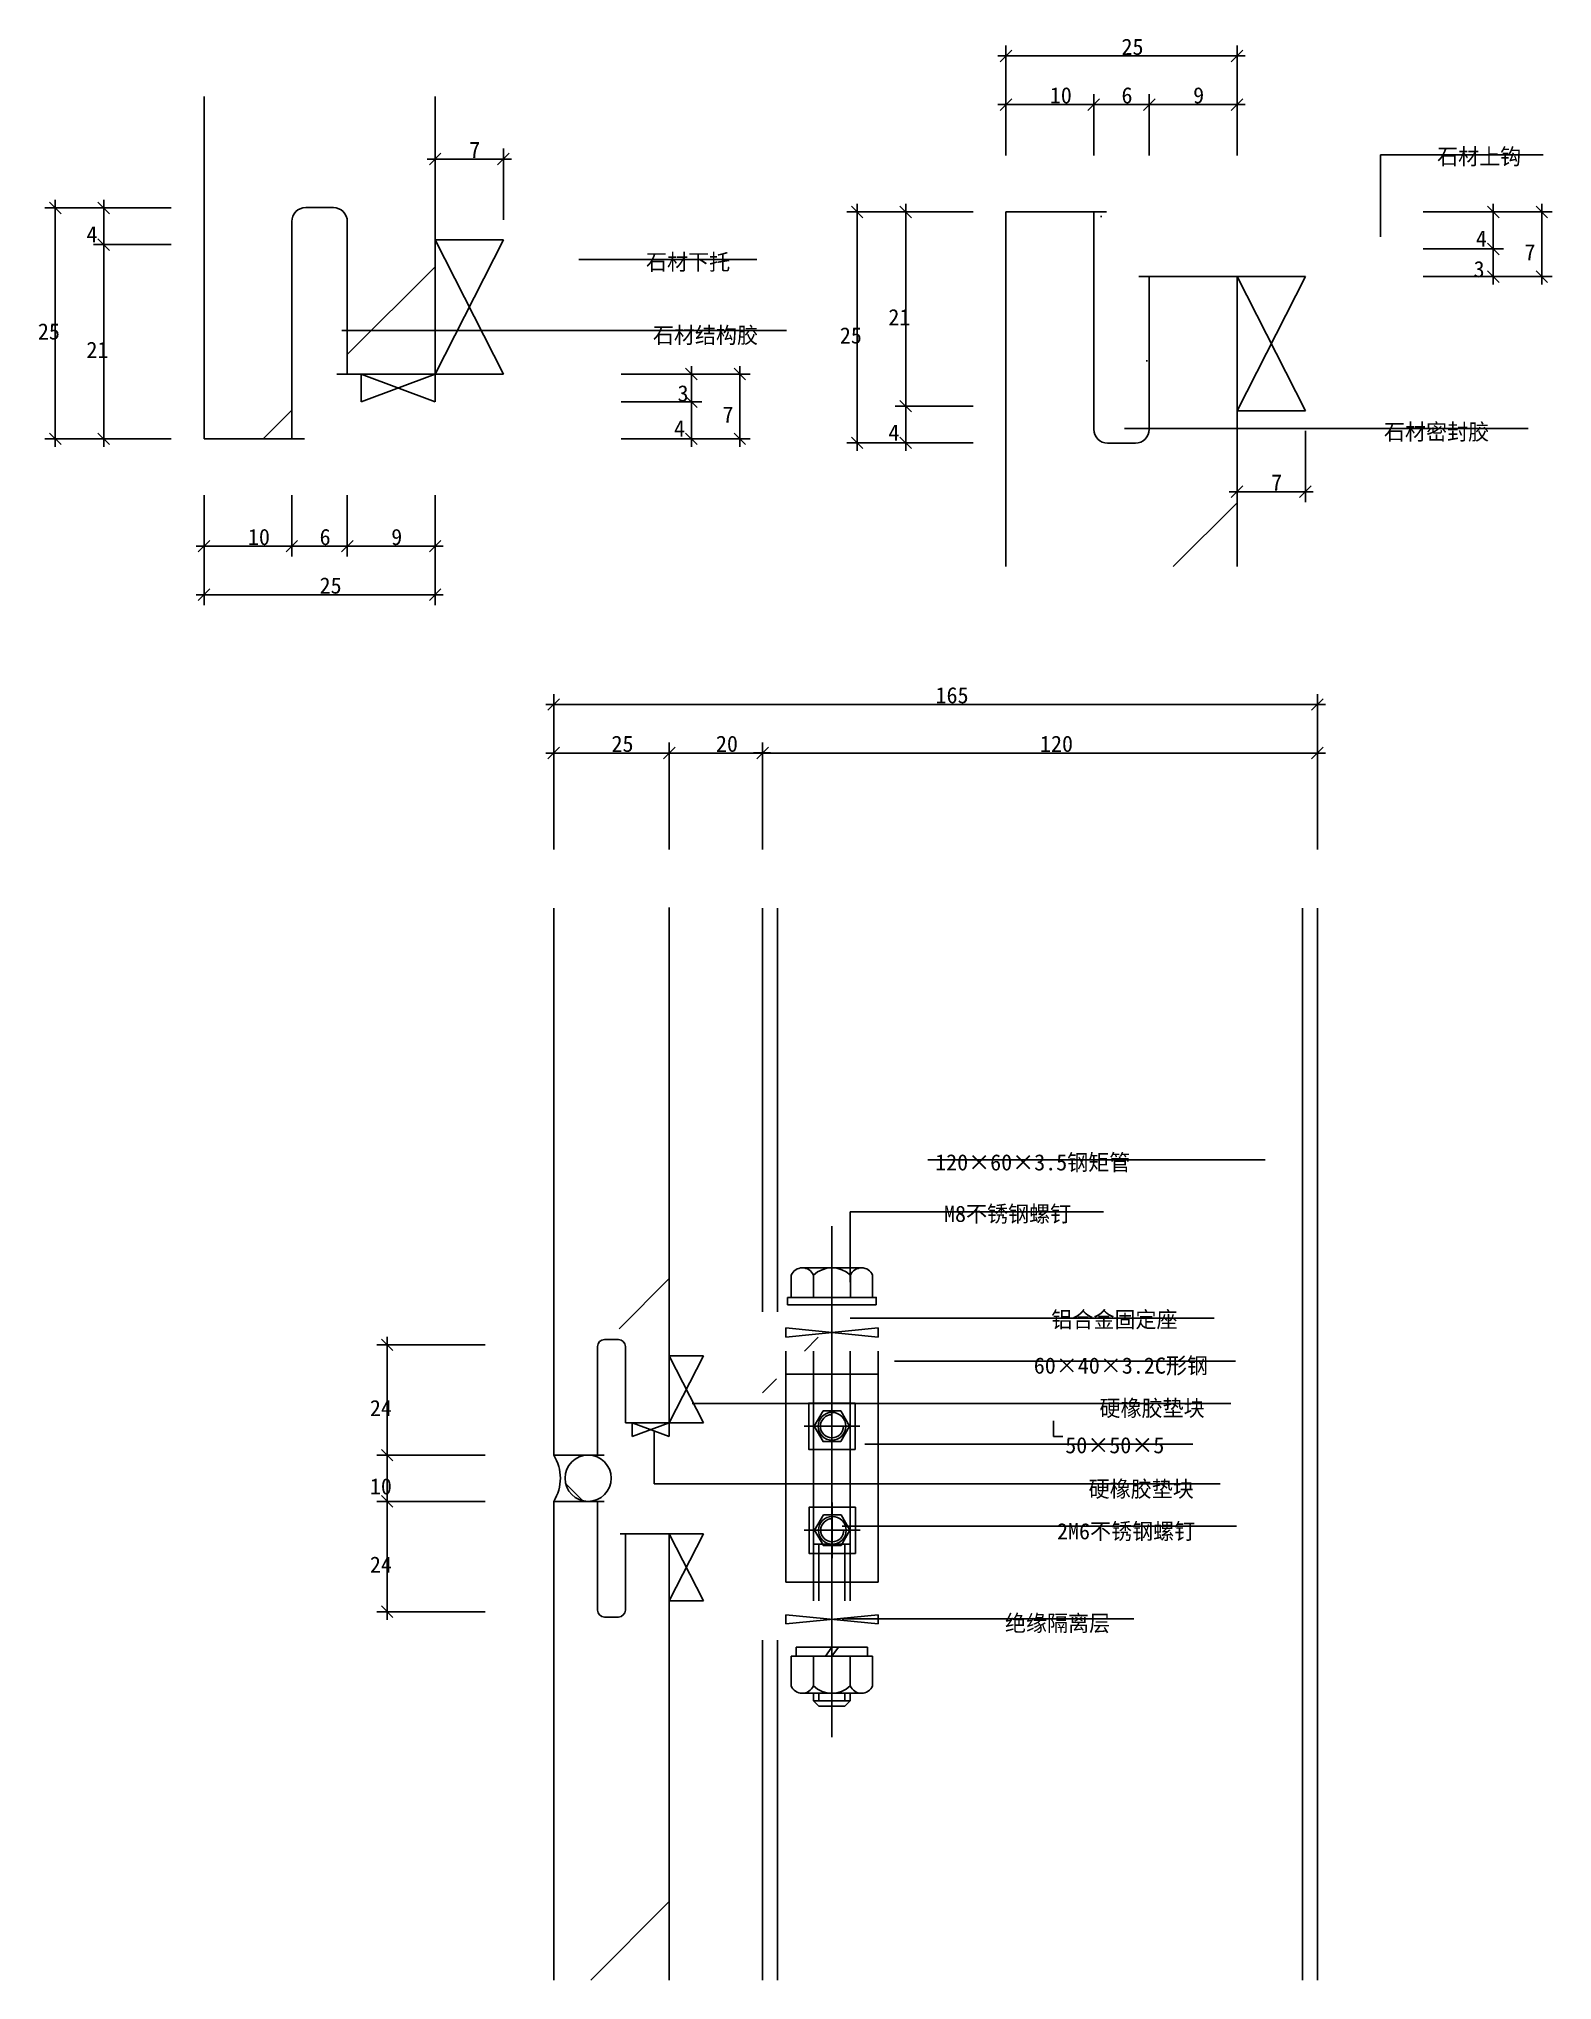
# Model space of a CAD drawing. Header units: metres. Extents: x 8496 to 8823, y 3496 to 3916.
import ezdxf

# ---------------------------------------------------------------- set-up
doc = ezdxf.new("R2010")
doc.units = ezdxf.units.M
for name, color, linetype in [('ASHADE', 1, 'Continuous'), ('图层1', 252, 'Continuous'), ('外形', 3, 'Continuous'), ('轴线', 6, 'Continuous')]:
    doc.layers.add(name, color=color, linetype=linetype)

# ---------------------------------------------------------------- blocks, each defined once
blk = doc.blocks.new('_ArchTick')
blk.add_line((-0.8, 0), (0.69, 0))
at = {"color": 0, "linetype": 'ByBlock'}
blk.add_lwpolyline([(-0.5, -0.5), (0.5, 0.5)], dxfattribs=at)

msp = doc.modelspace()

# ---------------------------------------------------------------- hatches: boundary and pattern name
at = {"layer": '图层1'}
h = msp.add_hatch(dxfattribs=at)
h.set_pattern_fill('ANSI33', scale=50)
h.paths.add_polyline_path([(8581.38, 3903.52), (8531.38, 3903.52), (8531.38, 3829.53), (8550.38, 3829.53), (8550.38, 3876.53, -0.41), (8553.38, 3879.53), (8559.38, 3879.53, -0.41), (8562.38, 3876.53), (8562.38, 3843.53), (8581.38, 3843.53)])
h = msp.add_hatch(dxfattribs=at)
h.set_pattern_fill('AR-SAND')
h.paths.add_polyline_path([(8557.64, 3871.53, -0.6), (8560.14, 3866.87), (8560.14, 3843.53), (8562.38, 3843.53), (8562.38, 3876.53, 0.41), (8559.38, 3879.53), (8553.38, 3879.53, 0.41), (8550.38, 3876.53), (8550.38, 3829.53), (8553.14, 3829.53, -0.41), (8552.14, 3830.53), (8552.14, 3866.87, -0.6), (8554.64, 3871.53)])
h = msp.add_hatch(dxfattribs=at)
h.set_pattern_fill('ANSI33', scale=50)
h.paths.add_polyline_path([(8723.83, 3831.61), (8723.83, 3878.6), (8704.83, 3878.6), (8704.83, 3801.9), (8754.83, 3801.9), (8754.83, 3864.6), (8735.83, 3864.6), (8735.83, 3831.61, -0.41), (8732.83, 3828.61), (8726.83, 3828.61, -0.41)])
h = msp.add_hatch(dxfattribs=at)
h.set_pattern_fill('AR-SAND')
h.paths.add_polyline_path([(8732.83, 3828.61, 0.41), (8735.83, 3831.61), (8735.83, 3864.6), (8733.6, 3864.6), (8733.6, 3841.26, -0.6), (8731.1, 3836.6), (8728.1, 3836.6, -0.6), (8725.6, 3841.26), (8725.6, 3877.6, -0.41), (8726.6, 3878.6), (8723.83, 3878.6), (8723.83, 3831.61, 0.41), (8726.83, 3828.61)])
h = msp.add_hatch(dxfattribs=at)
h.set_pattern_fill('ANSI33', scale=30)
h.paths.add_polyline_path([(8632.02, 3728.04), (8607.02, 3728.04), (8607.02, 3609.79), (8616.52, 3609.79), (8616.52, 3633.29, -0.41), (8618.02, 3634.79), (8621.02, 3634.79, -0.41), (8622.52, 3633.29), (8622.52, 3616.79), (8632.02, 3616.79)])
h = msp.add_hatch(dxfattribs=at)
h.set_pattern_fill('ANSI31', scale=20)
h.paths.add_polyline_path([(8677.2, 3632.29, -0.41), (8679.2, 3630.29), (8679.2, 3625.29), (8682.2, 3625.29), (8682.2, 3630.29, 0.41), (8677.2, 3635.29), (8667.2, 3635.29), (8667.2, 3632.29)])
h.paths.add_polyline_path([(8657.2, 3635.29, 0.41), (8652.2, 3630.29), (8652.2, 3580.29, 0.41), (8657.2, 3575.29), (8667.2, 3575.29), (8667.2, 3578.29), (8657.2, 3578.29, -0.41), (8655.2, 3580.29), (8655.2, 3630.29, -0.41), (8657.2, 3632.29), (8667.2, 3632.29), (8667.2, 3635.29)])
h.paths.add_polyline_path([(8677.2, 3575.29, 0.41), (8682.2, 3580.29), (8682.2, 3585.29), (8679.2, 3585.29), (8679.2, 3580.29, -0.41), (8677.2, 3578.29), (8667.2, 3578.29), (8667.2, 3575.29)])
h = msp.add_hatch(dxfattribs=at)
h.set_pattern_fill('AR-SAND')
h.paths.add_polyline_path([(8618.02, 3634.79, 0.41), (8616.52, 3633.29), (8616.52, 3609.79), (8617.9, 3609.79, -0.41), (8617.4, 3610.29), (8617.4, 3628.46, -0.6), (8618.65, 3630.79), (8620.15, 3630.79, -0.6), (8621.4, 3628.46), (8621.4, 3615.79, 0.41), (8623.4, 3613.79), (8624.02, 3613.79), (8624.02, 3616.79), (8622.52, 3616.79), (8622.52, 3633.29, 0.41), (8621.02, 3634.79)])
h = msp.add_hatch(dxfattribs=at)
h.set_pattern_fill('AR-SAND')
h.paths.add_polyline_path([(8607.02, 3609.79, -0.29), (8607.02, 3599.79), (8614.47, 3599.79, -0.41), (8609.47, 3604.79, -0.41), (8614.47, 3609.79)])
h = msp.add_hatch(dxfattribs=at)
h.set_pattern_fill('ANSI37', scale=20)
h.paths.add_polyline_path([(8619.47, 3604.79, 1), (8609.47, 3604.79, 1)])
h = msp.add_hatch(dxfattribs=at)
h.set_pattern_fill('ANSI33', scale=30)
h.paths.add_polyline_path([(8632.02, 3592.79), (8622.52, 3592.79), (8622.52, 3576.29, -0.41), (8621.02, 3574.79), (8618.02, 3574.79, -0.41), (8616.52, 3576.29), (8616.52, 3599.79), (8607.02, 3599.79), (8607.02, 3496.27), (8632.02, 3496.27)])
h = msp.add_hatch(dxfattribs=at)
h.set_pattern_fill('AR-SAND')
h.paths.add_polyline_path([(8617.4, 3599.29, -0.41), (8617.9, 3599.79), (8616.52, 3599.79), (8616.52, 3576.29, 0.41), (8618.02, 3574.79), (8621.02, 3574.79, 0.41), (8622.52, 3576.29), (8622.52, 3592.79), (8621.4, 3592.79), (8621.4, 3581.12, -0.6), (8620.15, 3578.79), (8618.65, 3578.79, -0.6), (8617.4, 3581.12)])

# ---------------------------------------------------------------- linework, layer by layer
for p, q in [((8704.83, 3890.79), (8704.83, 3914.56)), ((8754.83, 3912.31), (8704.83, 3912.31)), ((8754.83, 3890.79), (8754.83, 3914.56)), ((8704.83, 3890.79), (8704.83, 3904.06)), ((8723.83, 3890.79), (8723.83, 3904.06)), ((8723.83, 3890.79), (8723.83, 3904.06)), ((8735.83, 3890.79), (8735.83, 3904.06)), ((8735.83, 3890.79), (8735.83, 3904.06)), ((8754.83, 3890.79), (8754.83, 3904.06)), ((8704.83, 3901.81), (8723.83, 3901.81)), ((8723.83, 3901.81), (8735.83, 3901.81)), ((8735.83, 3901.81), (8754.83, 3901.81)), ((8581.38, 3876.89), (8581.38, 3892.28)), ((8596.14, 3876.89), (8596.14, 3892.28)), ((8581.38, 3890.03), (8596.14, 3890.03)), ((8524.27, 3879.46), (8496.95, 3879.46)), ((8499.2, 3879.46), (8499.2, 3829.53)), ((8524.27, 3879.46), (8507.45, 3879.46)), ((8509.7, 3879.46), (8509.7, 3871.53)), ((8697.73, 3878.6), (8670.41, 3878.6)), ((8672.66, 3828.67), (8672.66, 3878.6)), ((8697.73, 3878.6), (8680.91, 3878.6)), ((8683.16, 3836.6), (8683.16, 3878.6)), ((8795.09, 3878.6), (8812.49, 3878.6)), ((8795.09, 3878.6), (8822.99, 3878.6)), ((8810.24, 3878.6), (8810.24, 3870.6)), ((8820.74, 3864.6), (8820.74, 3878.6)), ((8524.27, 3871.53), (8507.45, 3871.53)), ((8524.27, 3871.53), (8507.45, 3871.53)), ((8509.7, 3871.53), (8509.7, 3829.53)), ((8581.38, 3843.53), (8596.14, 3872.53)), ((8581.38, 3872.53), (8596.14, 3843.53)), ((8596.14, 3872.53), (8581.38, 3872.53)), ((8795.09, 3870.6), (8812.49, 3870.6)), ((8795.09, 3870.6), (8812.49, 3870.6)), ((8810.24, 3870.6), (8810.24, 3864.6)), ((8769.6, 3864.6), (8754.83, 3864.6)), ((8754.83, 3835.6), (8769.6, 3864.6)), ((8754.83, 3864.6), (8769.6, 3835.6)), ((8795.09, 3864.6), (8812.49, 3864.6)), ((8795.09, 3864.6), (8822.99, 3864.6)), ((8565.38, 3843.53), (8565.38, 3837.53)), ((8565.38, 3843.53), (8581.38, 3837.53)), ((8581.38, 3843.53), (8565.38, 3837.53)), ((8581.38, 3843.53), (8581.38, 3837.53)), ((8581.38, 3843.53), (8596.14, 3843.53)), ((8621.63, 3843.53), (8649.54, 3843.53)), ((8621.63, 3843.53), (8639.04, 3843.53)), ((8636.79, 3837.53), (8636.79, 3843.53)), ((8647.29, 3843.53), (8647.29, 3829.53)), ((8621.63, 3837.53), (8639.04, 3837.53)), ((8621.63, 3837.53), (8639.04, 3837.53)), ((8636.79, 3829.53), (8636.79, 3837.53)), ((8697.73, 3836.6), (8680.91, 3836.6)), ((8697.73, 3836.6), (8680.91, 3836.6)), ((8683.16, 3828.67), (8683.16, 3836.6)), ((8754.83, 3835.6), (8769.6, 3835.6)), ((8524.27, 3829.53), (8496.95, 3829.53)), ((8524.27, 3829.53), (8507.45, 3829.53)), ((8621.63, 3829.53), (8649.54, 3829.53)), ((8621.63, 3829.53), (8639.04, 3829.53)), ((8697.73, 3828.67), (8670.41, 3828.67)), ((8697.73, 3828.67), (8680.91, 3828.67)), ((8754.83, 3831.24), (8754.83, 3815.85)), ((8769.6, 3831.24), (8769.6, 3815.85)), ((8531.38, 3817.35), (8531.38, 3793.57)), ((8531.38, 3817.35), (8531.38, 3804.07)), ((8550.38, 3817.35), (8550.38, 3804.07)), ((8550.38, 3817.35), (8550.38, 3804.07)), ((8562.38, 3817.35), (8562.38, 3804.07)), ((8562.38, 3817.35), (8562.38, 3804.07)), ((8581.38, 3817.35), (8581.38, 3793.57)), ((8581.38, 3817.35), (8581.38, 3804.07)), ((8754.83, 3818.1), (8769.6, 3818.1)), ((8531.38, 3806.32), (8550.38, 3806.32)), ((8550.38, 3806.32), (8562.38, 3806.32)), ((8562.38, 3806.32), (8581.38, 3806.32)), ((8581.38, 3795.82), (8531.38, 3795.82)), ((8607.02, 3740.74), (8607.02, 3774.35)), ((8772.2, 3740.74), (8772.2, 3774.35)), ((8607.02, 3772.1), (8772.2, 3772.1)), ((8607.02, 3740.74), (8607.02, 3763.85)), ((8607.02, 3761.6), (8632.02, 3761.6)), ((8632.02, 3740.74), (8632.02, 3763.85)), ((8632.02, 3740.74), (8632.02, 3763.85)), ((8632.02, 3761.6), (8652.2, 3761.6)), ((8652.2, 3740.74), (8652.2, 3763.85)), ((8652.2, 3740.74), (8652.2, 3763.85)), ((8652.2, 3761.6), (8772.2, 3761.6)), ((8772.2, 3740.74), (8772.2, 3763.85)), ((8655.4, 3640.79), (8655.4, 3728.04)), ((8769, 3496.27), (8769, 3728.04)), ((8658.4, 3643.89), (8658.4, 3648.69)), ((8673.6, 3650.29), (8660.8, 3650.29)), ((8676, 3643.89), (8676, 3648.69)), ((8657.6, 3642.29), (8657.6, 3643.89)), ((8657.6, 3642.29), (8676.8, 3642.29)), ((8677.2, 3637.29), (8657.2, 3635.29)), ((8657.2, 3637.29), (8677.2, 3635.29)), ((8657.2, 3635.29), (8657.2, 3637.29)), ((8677.2, 3635.29), (8677.2, 3637.29)), ((8592.22, 3633.64), (8568.76, 3633.64)), ((8571.01, 3609.79), (8571.01, 3633.64)), ((8632.02, 3616.79), (8639.4, 3631.29)), ((8632.02, 3631.29), (8639.4, 3616.79)), ((8639.4, 3631.29), (8632.02, 3631.29)), ((8657.2, 3632.29), (8657.2, 3582.29)), ((8663.18, 3578.29), (8663.18, 3632.29)), ((8671.18, 3578.29), (8671.18, 3632.29)), ((8677.2, 3632.29), (8677.2, 3582.29)), ((8657.2, 3627.29), (8663.18, 3627.29)), ((8671.18, 3627.29), (8677.2, 3627.29)), ((8624.02, 3616.79), (8624.02, 3613.79)), ((8632.02, 3616.79), (8624.02, 3613.79)), ((8624.02, 3616.79), (8632.02, 3613.79)), ((8632.02, 3616.79), (8639.4, 3616.79)), ((8632.02, 3616.79), (8632.02, 3613.79)), ((8715.16, 3617.21), (8715.16, 3613.85)), ((8715.16, 3613.85), (8717.13, 3613.85)), ((8592.22, 3609.79), (8568.76, 3609.79)), ((8592.22, 3609.79), (8568.76, 3609.79)), ((8571.01, 3609.79), (8571.01, 3599.79)), ((8592.22, 3599.79), (8568.76, 3599.79)), ((8592.22, 3599.79), (8568.76, 3599.79)), ((8571.01, 3599.79), (8571.01, 3575.94)), ((8632.02, 3578.29), (8639.4, 3592.79)), ((8632.02, 3592.79), (8639.4, 3578.29)), ((8639.4, 3592.79), (8632.02, 3592.79)), ((8663.18, 3590.56), (8671.18, 3590.56)), ((8664.38, 3578.29), (8664.38, 3590.56)), ((8669.98, 3578.29), (8669.98, 3590.56)), ((8657.2, 3582.29), (8663.18, 3582.29)), ((8671.18, 3582.29), (8677.2, 3582.29)), ((8632.02, 3578.29), (8639.4, 3578.29)), ((8592.22, 3575.94), (8568.76, 3575.94)), ((8657.2, 3573.29), (8677.2, 3575.29)), ((8677.2, 3573.29), (8657.2, 3575.29)), ((8657.2, 3575.29), (8657.2, 3573.29)), ((8677.2, 3575.29), (8677.2, 3573.29)), ((8655.4, 3496.27), (8655.4, 3569.79)), ((8674.9, 3568.29), (8659.46, 3568.29)), ((8659.46, 3568.29), (8659.46, 3566.29)), ((8667.2, 3568.29), (8665.78, 3566.29)), ((8668.61, 3568.29), (8667.19, 3566.29)), ((8674.9, 3568.29), (8674.9, 3566.29)), ((8658.38, 3566.29), (8658.38, 3559.9)), ((8675.98, 3566.29), (8658.38, 3566.29)), ((8674.9, 3566.29), (8659.46, 3566.29)), ((8663.18, 3566.29), (8663.18, 3559.9)), ((8671.18, 3566.29), (8671.18, 3559.9)), ((8675.98, 3566.29), (8675.98, 3559.9)), ((8673.58, 3558.3), (8660.78, 3558.3)), ((8663.18, 3556.7), (8663.18, 3558.3)), ((8663.18, 3556.7), (8664.38, 3555.5)), ((8671.18, 3556.7), (8663.18, 3556.7)), ((8664.38, 3556.7), (8664.38, 3558.3)), ((8669.98, 3555.5), (8664.38, 3555.5)), ((8669.98, 3556.7), (8669.98, 3558.3)), ((8669.98, 3555.5), (8671.18, 3556.7)), ((8671.18, 3556.7), (8671.18, 3558.3))]:
    msp.add_line(p, q)
for points in [[(8671.2, 3643.89), (8671.2, 3648.69, 0.4), (8663.2, 3648.69), (8663.2, 3643.89)], [(8658.38, 3559.9, 0.67), (8663.18, 3559.9, 0.4), (8671.18, 3559.9, 0.67), (8675.98, 3559.9)]]:
    msp.add_lwpolyline(points, format="xyb")
for points in [[(8676.8, 3642.29), (8676.8, 3643.89), (8657.6, 3643.89)], [(8663.18, 3621.04), (8662.2, 3621.04), (8662.2, 3611.04), (8663.18, 3611.04)], [(8671.18, 3611.04), (8672.2, 3611.04), (8672.2, 3621.04), (8671.18, 3621.04)], [(8663.25, 3598.54), (8662.27, 3598.54), (8662.27, 3588.54), (8663.25, 3588.54)], [(8671.25, 3588.54), (8672.27, 3588.54), (8672.27, 3598.54), (8671.25, 3598.54)]]:
    msp.add_lwpolyline(points)
msp.add_circle((8614.47, 3604.79), 5)
for centre, radius, start, end in [((8660.8, 3647.69), 2.6, 22.62, 157.38), ((8673.6, 3647.69), 2.6, 22.62, 157.38), ((8599.14, 3604.79), 9.33, 327.61, 32.39)]:
    msp.add_arc(centre, radius, start, end)
at = {"layer": 'ASHADE'}
for p, q in [((8821.02, 3890.96), (8785.87, 3890.96)), ((8785.87, 3890.96), (8785.87, 3873.24)), ((8650.94, 3868.33), (8612.42, 3868.33)), ((8657.36, 3852.95), (8561.18, 3852.95)), ((8817.8, 3831.78), (8730.49, 3831.78)), ((8687.93, 3673.63), (8760.91, 3673.63)), ((8725.97, 3662.37), (8671.14, 3662.37)), ((8671.14, 3662.37), (8671.14, 3647.2)), ((8749.85, 3639.39), (8671.14, 3639.39)), ((8754.48, 3630.12), (8680.72, 3630.12)), ((8753.5, 3620.99), (8636.97, 3620.99)), ((8628.78, 3615.01), (8628.78, 3603.6)), ((8745.24, 3612.14), (8674.33, 3612.14)), ((8751.15, 3603.6), (8628.78, 3603.6)), ((8754.71, 3594.46), (8669.39, 3594.46)), ((8732.53, 3574.38), (8669.39, 3574.38))]:
    msp.add_line(p, q, dxfattribs=at)
at = {"layer": '图层1'}
for p, q in [((8723.83, 3878.6), (8726.6, 3878.6)), ((8735.83, 3864.6), (8733.6, 3864.6)), ((8562.38, 3843.53), (8560.14, 3843.53)), ((8550.38, 3829.53), (8553.14, 3829.53)), ((8663.18, 3627.29), (8671.18, 3627.29)), ((8663.18, 3621.04), (8671.18, 3621.04)), ((8663.18, 3611.04), (8671.18, 3611.04)), ((8616.52, 3609.79), (8617.9, 3609.79)), ((8616.52, 3599.79), (8617.9, 3599.79)), ((8663.25, 3598.54), (8671.25, 3598.54)), ((8622.52, 3592.79), (8621.4, 3592.79)), ((8663.25, 3588.54), (8671.25, 3588.54)), ((8663.18, 3582.29), (8671.18, 3582.29))]:
    msp.add_line(p, q, dxfattribs=at)
for points in [[(8665.29, 3619.35), (8663.38, 3616.04), (8665.29, 3612.73), (8669.12, 3612.73), (8671.03, 3616.04), (8669.12, 3619.35)], [(8665.36, 3596.85), (8663.44, 3593.54), (8665.36, 3590.23), (8669.18, 3590.23), (8671.09, 3593.54), (8669.18, 3596.85)]]:
    msp.add_lwpolyline(points, close=True, dxfattribs=at)
for centre in [(8667.2, 3616.04), (8667.27, 3593.54)]:
    msp.add_circle(centre, 3, dxfattribs=at)
for centre in [(8667.2, 3616.04), (8667.27, 3593.54)]:
    msp.add_arc(centre, 2.5, 90, 0, dxfattribs=at)
at = {"layer": '外形'}
for p, q in [((8531.38, 3829.53), (8531.38, 3903.52)), ((8581.38, 3843.53), (8581.38, 3903.52)), ((8553.38, 3879.53), (8559.38, 3879.53)), ((8704.83, 3801.9), (8704.83, 3878.6)), ((8723.83, 3878.6), (8704.83, 3878.6)), ((8723.83, 3831.61), (8723.83, 3878.6)), ((8550.38, 3829.53), (8550.38, 3876.53)), ((8562.38, 3876.53), (8562.38, 3843.53)), ((8754.83, 3864.6), (8735.83, 3864.6)), ((8735.83, 3864.6), (8735.83, 3831.61)), ((8754.83, 3801.9), (8754.83, 3864.6)), ((8562.38, 3843.53), (8581.38, 3843.53)), ((8531.38, 3829.53), (8550.38, 3829.53)), ((8732.83, 3828.61), (8726.83, 3828.61)), ((8607.02, 3609.79), (8607.02, 3728.04)), ((8632.02, 3616.79), (8632.02, 3728.19)), ((8652.2, 3640.79), (8652.2, 3728.04)), ((8772.2, 3496.27), (8772.2, 3728.04)), ((8616.52, 3609.79), (8616.52, 3633.29)), ((8618.02, 3634.79), (8621.02, 3634.79)), ((8622.52, 3633.29), (8622.52, 3616.79)), ((8622.52, 3616.79), (8632.02, 3616.79)), ((8607.02, 3609.79), (8616.52, 3609.79)), ((8607.02, 3496.27), (8607.02, 3599.79)), ((8616.52, 3599.79), (8607.02, 3599.79)), ((8616.52, 3576.29), (8616.52, 3599.79)), ((8622.52, 3592.79), (8622.52, 3576.29)), ((8632.02, 3592.79), (8622.52, 3592.79)), ((8632.02, 3496.27), (8632.02, 3592.79)), ((8621.02, 3574.79), (8618.02, 3574.79)), ((8652.2, 3496.27), (8652.2, 3569.79))]:
    msp.add_line(p, q, dxfattribs=at)
for centre, radius, start, end in [((8553.38, 3876.53), 3, 90, 180), ((8559.38, 3876.53), 3, 0, 90), ((8726.83, 3831.61), 3, 180, 270), ((8732.83, 3831.61), 3, 270, 0), ((8618.02, 3633.29), 1.5, 90, 180), ((8621.02, 3633.29), 1.5, 0, 90), ((8618.02, 3576.29), 1.5, 180, 270), ((8621.02, 3576.29), 1.5, 270, 0)]:
    msp.add_arc(centre, radius, start, end, dxfattribs=at)
at = {"layer": '轴线'}
for p, q in [((8667.2, 3548.84), (8667.2, 3659.3)), ((8667.2, 3622.08), (8667.2, 3610)), ((8661.16, 3616.04), (8673.25, 3616.04)), ((8667.27, 3599.58), (8667.27, 3587.5)), ((8661.22, 3593.54), (8673.31, 3593.54))]:
    msp.add_line(p, q, dxfattribs=at)

# ---------------------------------------------------------------- block references
at = {"xscale": 2.5, "yscale": 2.5, "zscale": 2.5}
for p, rotation in [((8704.83, 3912.31), 180), ((8704.83, 3901.81), 180), ((8723.83, 3901.81), 180), ((8735.83, 3901.81), 180), ((8581.38, 3890.03), 180), ((8499.2, 3879.46), 90), ((8509.7, 3879.46), 90), ((8672.66, 3878.6), 90), ((8683.16, 3878.6), 90), ((8810.24, 3878.6), 90), ((8820.74, 3878.6), 90), ((8509.7, 3871.53), 270), ((8509.7, 3871.53), 90), ((8810.24, 3870.6), 270), ((8810.24, 3870.6), 90), ((8810.24, 3864.6), 270), ((8820.74, 3864.6), 270), ((8636.79, 3843.53), 90), ((8647.29, 3843.53), 90), ((8636.79, 3837.53), 270), ((8636.79, 3837.53), 90), ((8683.16, 3836.6), 270), ((8683.16, 3836.6), 90), ((8499.2, 3829.53), 270), ((8509.7, 3829.53), 270), ((8636.79, 3829.53), 270), ((8647.29, 3829.53), 270), ((8672.66, 3828.67), 270), ((8683.16, 3828.67), 270), ((8754.83, 3818.1), 180), ((8531.38, 3806.32), 180), ((8550.38, 3806.32), 180), ((8562.38, 3806.32), 180), ((8531.38, 3795.82), 180), ((8607.02, 3772.1), 180), ((8607.02, 3761.6), 180), ((8632.02, 3761.6), 180), ((8652.2, 3761.6), 180), ((8571.01, 3633.64), 90), ((8571.01, 3609.79), 270), ((8571.01, 3609.79), 90), ((8571.01, 3599.79), 270), ((8571.01, 3599.79), 90), ((8571.01, 3575.94), 270)]:
    msp.add_blockref('_ArchTick', p, dxfattribs=dict(at, rotation=rotation))
for p in [(8754.83, 3912.31), (8723.83, 3901.81), (8735.83, 3901.81), (8754.83, 3901.81), (8596.14, 3890.03), (8769.6, 3818.1), (8550.38, 3806.32), (8562.38, 3806.32), (8581.38, 3806.32), (8581.38, 3795.82), (8772.2, 3772.1), (8632.02, 3761.6), (8652.2, 3761.61), (8772.2, 3761.6)]:
    msp.add_blockref('_ArchTick', p, dxfattribs=at)

# ---------------------------------------------------------------- texts
at = {"char_height": 3.5, "attachment_point": 1}
for s, insert in [('\\A1;25', (8729.83, 3916.06)), ('\\A1;10', (8714.33, 3905.56)), ('\\A1;6', (8729.83, 3905.56)), ('\\A1;9', (8745.33, 3905.56)), ('\\A1;7', (8588.76, 3893.78)), ('\\A1;4', (8505.95, 3875.5)), ('\\A1;4', (8806.49, 3874.6)), ('\\A1;7', (8816.99, 3871.6)), ('\\A1;3', (8805.99, 3867.97)), ('\\A1;21', (8679.41, 3857.6)), ('\\A1;25', (8495.45, 3854.5)), ('\\A1;25', (8668.91, 3853.64)), ('\\A1;21', (8505.95, 3850.53)), ('\\A1;3', (8633.81, 3841.12)), ('\\A1;4', (8633.04, 3833.53)), ('\\A1;7', (8643.54, 3836.53)), ('\\A1;4', (8679.41, 3832.64)), ('\\A1;7', (8762.21, 3821.85)), ('\\A1;10', (8540.88, 3810.07)), ('\\A1;6', (8556.38, 3810.07)), ('\\A1;9', (8571.88, 3810.07)), ('\\A1;25', (8556.38, 3799.57)), ('\\A1;165', (8689.61, 3775.85)), ('\\A1;25', (8619.52, 3765.35)), ('\\A1;20', (8642.11, 3765.35)), ('\\A1;120', (8712.2, 3765.35)), ('\\A1;24', (8567.26, 3621.72)), ('\\A1;10', (8567.26, 3604.79)), ('\\A1;24', (8567.26, 3587.87))]:
    msp.add_mtext(s, dxfattribs=dict(at, insert=insert))
at = {"layer": 'ASHADE', "char_height": 3.5, "attachment_point": 1}
for s, insert in [('石材上钩', (8798.1, 3892.33)), ('石材下托', (8626.99, 3869.52)), ('石材结构胶', (8628.47, 3853.7)), ('石材密封胶', (8786.6, 3832.8)), ('120×60×3.5钢矩管', (8689.52, 3674.85)), ('M8不锈钢螺钉', (8691.44, 3663.72)), ('铝合金固定座', (8714.66, 3640.86)), ('60×40×3.2C形钢', (8710.86, 3630.91)), ('硬橡胶垫块', (8725.07, 3621.7)), ('{\\fArial|b0|i0|c0|p32;  }50×50×5', (8714.95, 3613.69)), ('硬橡胶垫块', (8722.72, 3604.23)), ('2M6不锈钢螺钉', (8715.88, 3595.09)), ('绝缘隔离层', (8704.63, 3575.21))]:
    msp.add_mtext(s, dxfattribs=dict(at, insert=insert))

doc.saveas('drawing.dxf')
